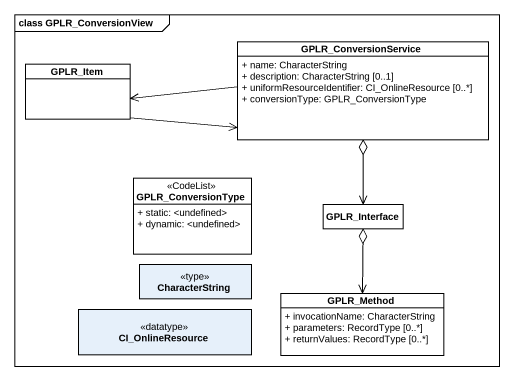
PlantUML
@startuml
mainframe class GPLR_ConversionView
hide circle
hide empty members
skinparam classAttributeIconSize 0
class GPLR_Item #FFFFFF
class GPLR_ConversionService #FFFFFF {
  + name: CharacterString
  + description: CharacterString [0..1]
  + uniformResourceIdentifier: CI_OnlineResource [0..*]
  + conversionType: GPLR_ConversionType
}
class GPLR_ConversionType <<CodeList>> #FFFFFF {
  + static: <undefined>
  + dynamic: <undefined>
}
class GPLR_Interface #FFFFFF
class CharacterString <<type>>
class CI_OnlineResource <<datatype>>
class GPLR_Method #FFFFFF {
  + invocationName: CharacterString
  + parameters: RecordType [0..*]
  + returnValues: RecordType [0..*]
}
GPLR_Item -right-> GPLR_ConversionService
GPLR_ConversionService -left-> GPLR_Item
GPLR_Interface <-up-o GPLR_ConversionService
GPLR_Method <-up-o GPLR_Interface
@enduml
